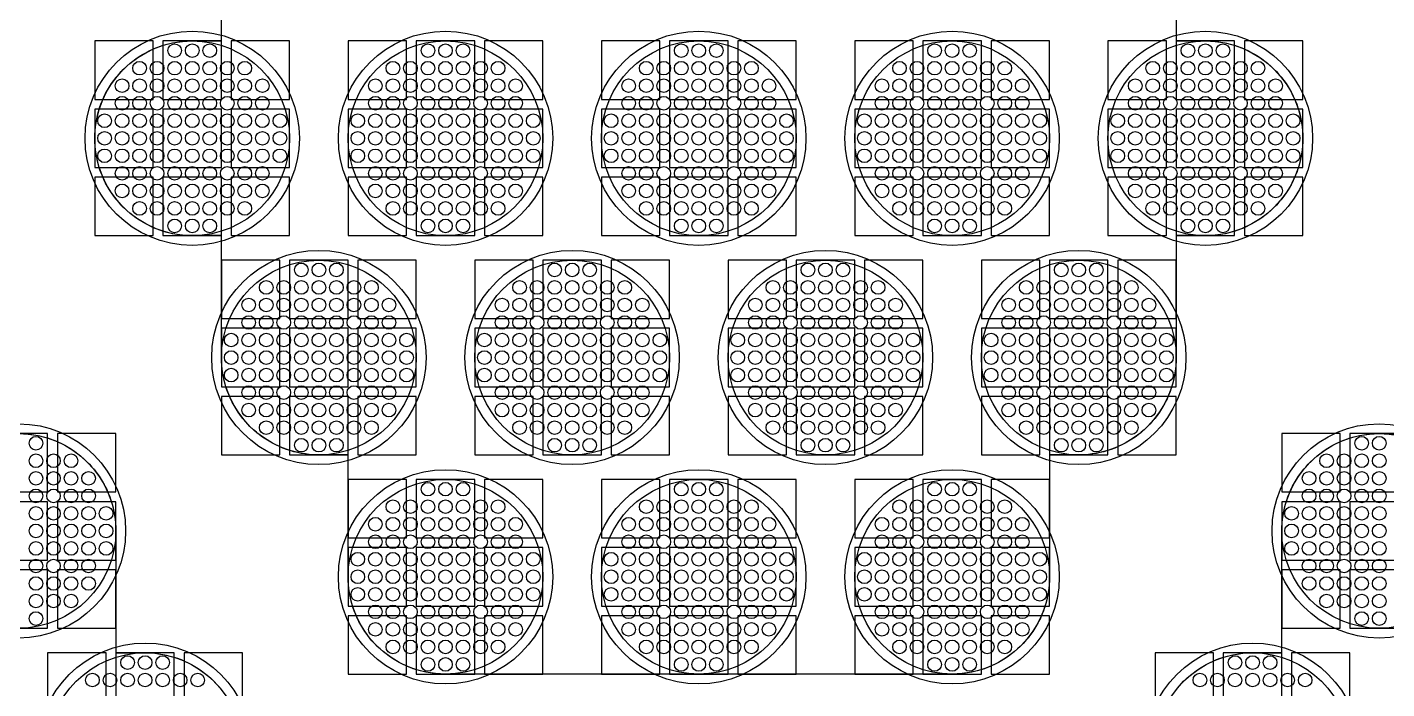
# Model space of a CAD drawing. Extents: x -49 to 54, y -38 to 38.
# Drawn here: x 26.48 to 33.46, y 14.45 to 17.85 of the extents above; entities that cross this region are included whole.
import ezdxf

# ---------------------------------------------------------------- set-up
doc = ezdxf.new("R2010")
doc.units = 0
for name, color, linetype in [('BACK_LAYER', 5, 'CONTINUOUS'), ('COND_LAYER_LOWER_ELECTRODE', 6, 'CONTINUOUS'), ('CONDUCTIVE_LAYER_BACK_LAYER', 2, 'CONTINUOUS'), ('EMITTER', 3, 'CONTINUOUS'), ('LOWER_ELECTRODE', 1, 'CONTINUOUS')]:
    doc.layers.add(name, color=color, linetype=linetype)

msp = doc.modelspace()

# ---------------------------------------------------------------- linework, layer by layer
at = {"layer": 'BACK_LAYER'}
for points in [[(26.8302, 17.4802), (27.1302, 17.4802), (27.1302, 17.7802), (26.8302, 17.7802)], [(27.1802, 17.4802), (27.4802, 17.4802), (27.4802, 17.7802), (27.1802, 17.7802)], [(27.5302, 17.4802), (27.8302, 17.4802), (27.8302, 17.7802), (27.5302, 17.7802)], [(28.1302, 17.4802), (28.4302, 17.4802), (28.4302, 17.7802), (28.1302, 17.7802)], [(28.4802, 17.4802), (28.7802, 17.4802), (28.7802, 17.7802), (28.4802, 17.7802)], [(28.8302, 17.4802), (29.1302, 17.4802), (29.1302, 17.7802), (28.8302, 17.7802)], [(29.4302, 17.4802), (29.7302, 17.4802), (29.7302, 17.7802), (29.4302, 17.7802)], [(29.7802, 17.4802), (30.0802, 17.4802), (30.0802, 17.7802), (29.7802, 17.7802)], [(30.1302, 17.4802), (30.4302, 17.4802), (30.4302, 17.7802), (30.1302, 17.7802)], [(30.7302, 17.4802), (31.0302, 17.4802), (31.0302, 17.7802), (30.7302, 17.7802)], [(31.0802, 17.4802), (31.3802, 17.4802), (31.3802, 17.7802), (31.0802, 17.7802)], [(31.4302, 17.4802), (31.7302, 17.4802), (31.7302, 17.7802), (31.4302, 17.7802)], [(32.0302, 17.4802), (32.3302, 17.4802), (32.3302, 17.7802), (32.0302, 17.7802)], [(32.3802, 17.4802), (32.6802, 17.4802), (32.6802, 17.7802), (32.3802, 17.7802)], [(32.7302, 17.4802), (33.0302, 17.4802), (33.0302, 17.7802), (32.7302, 17.7802)], [(26.8302, 17.1302), (27.1302, 17.1302), (27.1302, 17.4302), (26.8302, 17.4302)], [(27.1802, 17.1302), (27.4802, 17.1302), (27.4802, 17.4302), (27.1802, 17.4302)], [(27.5302, 17.1302), (27.8302, 17.1302), (27.8302, 17.4302), (27.5302, 17.4302)], [(28.1302, 17.1302), (28.4302, 17.1302), (28.4302, 17.4302), (28.1302, 17.4302)], [(28.4802, 17.1302), (28.7802, 17.1302), (28.7802, 17.4302), (28.4802, 17.4302)], [(28.8302, 17.1302), (29.1302, 17.1302), (29.1302, 17.4302), (28.8302, 17.4302)], [(29.4302, 17.1302), (29.7302, 17.1302), (29.7302, 17.4302), (29.4302, 17.4302)], [(29.7802, 17.1302), (30.0802, 17.1302), (30.0802, 17.4302), (29.7802, 17.4302)], [(30.1302, 17.1302), (30.4302, 17.1302), (30.4302, 17.4302), (30.1302, 17.4302)], [(30.7302, 17.1302), (31.0302, 17.1302), (31.0302, 17.4302), (30.7302, 17.4302)], [(31.0802, 17.1302), (31.3802, 17.1302), (31.3802, 17.4302), (31.0802, 17.4302)], [(31.4302, 17.1302), (31.7302, 17.1302), (31.7302, 17.4302), (31.4302, 17.4302)], [(32.0302, 17.1302), (32.3302, 17.1302), (32.3302, 17.4302), (32.0302, 17.4302)], [(32.3802, 17.1302), (32.6802, 17.1302), (32.6802, 17.4302), (32.3802, 17.4302)], [(32.7302, 17.1302), (33.0302, 17.1302), (33.0302, 17.4302), (32.7302, 17.4302)], [(26.8302, 16.7802), (27.1302, 16.7802), (27.1302, 17.0802), (26.8302, 17.0802)], [(27.1802, 16.7802), (27.4802, 16.7802), (27.4802, 17.0802), (27.1802, 17.0802)], [(27.5302, 16.7802), (27.8302, 16.7802), (27.8302, 17.0802), (27.5302, 17.0802)], [(28.1302, 16.7802), (28.4302, 16.7802), (28.4302, 17.0802), (28.1302, 17.0802)], [(28.4802, 16.7802), (28.7802, 16.7802), (28.7802, 17.0802), (28.4802, 17.0802)], [(28.8302, 16.7802), (29.1302, 16.7802), (29.1302, 17.0802), (28.8302, 17.0802)], [(29.4302, 16.7802), (29.7302, 16.7802), (29.7302, 17.0802), (29.4302, 17.0802)], [(29.7802, 16.7802), (30.0802, 16.7802), (30.0802, 17.0802), (29.7802, 17.0802)], [(30.1302, 16.7802), (30.4302, 16.7802), (30.4302, 17.0802), (30.1302, 17.0802)], [(30.7302, 16.7802), (31.0302, 16.7802), (31.0302, 17.0802), (30.7302, 17.0802)], [(31.0802, 16.7802), (31.3802, 16.7802), (31.3802, 17.0802), (31.0802, 17.0802)], [(31.4302, 16.7802), (31.7302, 16.7802), (31.7302, 17.0802), (31.4302, 17.0802)], [(32.0302, 16.7802), (32.3302, 16.7802), (32.3302, 17.0802), (32.0302, 17.0802)], [(32.3802, 16.7802), (32.6802, 16.7802), (32.6802, 17.0802), (32.3802, 17.0802)], [(32.7302, 16.7802), (33.0302, 16.7802), (33.0302, 17.0802), (32.7302, 17.0802)], [(27.4802, 16.3544), (27.7802, 16.3544), (27.7802, 16.6544), (27.4802, 16.6544)], [(27.8302, 16.3544), (28.1302, 16.3544), (28.1302, 16.6544), (27.8302, 16.6544)], [(28.1802, 16.3544), (28.4802, 16.3544), (28.4802, 16.6544), (28.1802, 16.6544)], [(28.7802, 16.3544), (29.0802, 16.3544), (29.0802, 16.6544), (28.7802, 16.6544)], [(29.1302, 16.3544), (29.4302, 16.3544), (29.4302, 16.6544), (29.1302, 16.6544)], [(29.4802, 16.3544), (29.7802, 16.3544), (29.7802, 16.6544), (29.4802, 16.6544)], [(30.0802, 16.3544), (30.3802, 16.3544), (30.3802, 16.6544), (30.0802, 16.6544)], [(30.4302, 16.3544), (30.7302, 16.3544), (30.7302, 16.6544), (30.4302, 16.6544)], [(30.7802, 16.3544), (31.0802, 16.3544), (31.0802, 16.6544), (30.7802, 16.6544)], [(31.3802, 16.3544), (31.6802, 16.3544), (31.6802, 16.6544), (31.3802, 16.6544)], [(31.7302, 16.3544), (32.0302, 16.3544), (32.0302, 16.6544), (31.7302, 16.6544)], [(32.0802, 16.3544), (32.3802, 16.3544), (32.3802, 16.6544), (32.0802, 16.6544)], [(27.4802, 16.0044), (27.7802, 16.0044), (27.7802, 16.3044), (27.4802, 16.3044)], [(27.8302, 16.0044), (28.1302, 16.0044), (28.1302, 16.3044), (27.8302, 16.3044)], [(28.1802, 16.0044), (28.4802, 16.0044), (28.4802, 16.3044), (28.1802, 16.3044)], [(28.7802, 16.0044), (29.0802, 16.0044), (29.0802, 16.3044), (28.7802, 16.3044)], [(29.1302, 16.0044), (29.4302, 16.0044), (29.4302, 16.3044), (29.1302, 16.3044)], [(29.4802, 16.0044), (29.7802, 16.0044), (29.7802, 16.3044), (29.4802, 16.3044)], [(30.0802, 16.0044), (30.3802, 16.0044), (30.3802, 16.3044), (30.0802, 16.3044)], [(30.4302, 16.0044), (30.7302, 16.0044), (30.7302, 16.3044), (30.4302, 16.3044)], [(30.7802, 16.0044), (31.0802, 16.0044), (31.0802, 16.3044), (30.7802, 16.3044)], [(31.3802, 16.0044), (31.6802, 16.0044), (31.6802, 16.3044), (31.3802, 16.3044)], [(31.7302, 16.0044), (32.0302, 16.0044), (32.0302, 16.3044), (31.7302, 16.3044)], [(32.0802, 16.0044), (32.3802, 16.0044), (32.3802, 16.3044), (32.0802, 16.3044)], [(27.4802, 15.6544), (27.7802, 15.6544), (27.7802, 15.9544), (27.4802, 15.9544)], [(27.8302, 15.6544), (28.1302, 15.6544), (28.1302, 15.9544), (27.8302, 15.9544)], [(28.1802, 15.6544), (28.4802, 15.6544), (28.4802, 15.9544), (28.1802, 15.9544)], [(28.7802, 15.6544), (29.0802, 15.6544), (29.0802, 15.9544), (28.7802, 15.9544)], [(29.1302, 15.6544), (29.4302, 15.6544), (29.4302, 15.9544), (29.1302, 15.9544)], [(29.4802, 15.6544), (29.7802, 15.6544), (29.7802, 15.9544), (29.4802, 15.9544)], [(30.0802, 15.6544), (30.3802, 15.6544), (30.3802, 15.9544), (30.0802, 15.9544)], [(30.4302, 15.6544), (30.7302, 15.6544), (30.7302, 15.9544), (30.4302, 15.9544)], [(30.7802, 15.6544), (31.0802, 15.6544), (31.0802, 15.9544), (30.7802, 15.9544)], [(31.3802, 15.6544), (31.6802, 15.6544), (31.6802, 15.9544), (31.3802, 15.9544)], [(31.7302, 15.6544), (32.0302, 15.6544), (32.0302, 15.9544), (31.7302, 15.9544)], [(32.0802, 15.6544), (32.3802, 15.6544), (32.3802, 15.9544), (32.0802, 15.9544)], [(26.2884, 15.4642), (26.5884, 15.4642), (26.5884, 15.7642), (26.2884, 15.7642)], [(26.6384, 15.4642), (26.9384, 15.4642), (26.9384, 15.7642), (26.6384, 15.7642)], [(32.9221, 15.4642), (33.2221, 15.4642), (33.2221, 15.7642), (32.9221, 15.7642)], [(33.2721, 15.4642), (33.5721, 15.4642), (33.5721, 15.7642), (33.2721, 15.7642)], [(28.1302, 15.2286), (28.4302, 15.2286), (28.4302, 15.5286), (28.1302, 15.5286)], [(28.4802, 15.2286), (28.7802, 15.2286), (28.7802, 15.5286), (28.4802, 15.5286)], [(28.8302, 15.2286), (29.1302, 15.2286), (29.1302, 15.5286), (28.8302, 15.5286)], [(29.4302, 15.2286), (29.7302, 15.2286), (29.7302, 15.5286), (29.4302, 15.5286)], [(29.7802, 15.2286), (30.0802, 15.2286), (30.0802, 15.5286), (29.7802, 15.5286)], [(30.1302, 15.2286), (30.4302, 15.2286), (30.4302, 15.5286), (30.1302, 15.5286)], [(30.7302, 15.2286), (31.0302, 15.2286), (31.0302, 15.5286), (30.7302, 15.5286)], [(31.0802, 15.2286), (31.3802, 15.2286), (31.3802, 15.5286), (31.0802, 15.5286)], [(31.4302, 15.2286), (31.7302, 15.2286), (31.7302, 15.5286), (31.4302, 15.5286)], [(26.2884, 15.1142), (26.5884, 15.1142), (26.5884, 15.4142), (26.2884, 15.4142)], [(26.6384, 15.1142), (26.9384, 15.1142), (26.9384, 15.4142), (26.6384, 15.4142)], [(32.9221, 15.1142), (33.2221, 15.1142), (33.2221, 15.4142), (32.9221, 15.4142)], [(33.2721, 15.1142), (33.5721, 15.1142), (33.5721, 15.4142), (33.2721, 15.4142)], [(28.1302, 14.8786), (28.4302, 14.8786), (28.4302, 15.1786), (28.1302, 15.1786)], [(28.4802, 14.8786), (28.7802, 14.8786), (28.7802, 15.1786), (28.4802, 15.1786)], [(28.8302, 14.8786), (29.1302, 14.8786), (29.1302, 15.1786), (28.8302, 15.1786)], [(29.4302, 14.8786), (29.7302, 14.8786), (29.7302, 15.1786), (29.4302, 15.1786)], [(29.7802, 14.8786), (30.0802, 14.8786), (30.0802, 15.1786), (29.7802, 15.1786)], [(30.1302, 14.8786), (30.4302, 14.8786), (30.4302, 15.1786), (30.1302, 15.1786)], [(30.7302, 14.8786), (31.0302, 14.8786), (31.0302, 15.1786), (30.7302, 15.1786)], [(31.0802, 14.8786), (31.3802, 14.8786), (31.3802, 15.1786), (31.0802, 15.1786)], [(31.4302, 14.8786), (31.7302, 14.8786), (31.7302, 15.1786), (31.4302, 15.1786)], [(26.2884, 14.7642), (26.5884, 14.7642), (26.5884, 15.0642), (26.2884, 15.0642)], [(26.6384, 14.7642), (26.9384, 14.7642), (26.9384, 15.0642), (26.6384, 15.0642)], [(32.9221, 14.7642), (33.2221, 14.7642), (33.2221, 15.0642), (32.9221, 15.0642)], [(33.2721, 14.7642), (33.5721, 14.7642), (33.5721, 15.0642), (33.2721, 15.0642)], [(28.1302, 14.5286), (28.4302, 14.5286), (28.4302, 14.8286), (28.1302, 14.8286)], [(28.4802, 14.5286), (28.7802, 14.5286), (28.7802, 14.8286), (28.4802, 14.8286)], [(28.8302, 14.5286), (29.1302, 14.5286), (29.1302, 14.8286), (28.8302, 14.8286)], [(29.4302, 14.5286), (29.7302, 14.5286), (29.7302, 14.8286), (29.4302, 14.8286)], [(29.7802, 14.5286), (30.0802, 14.5286), (30.0802, 14.8286), (29.7802, 14.8286)], [(30.1302, 14.5286), (30.4302, 14.5286), (30.4302, 14.8286), (30.1302, 14.8286)], [(30.7302, 14.5286), (31.0302, 14.5286), (31.0302, 14.8286), (30.7302, 14.8286)], [(31.0802, 14.5286), (31.3802, 14.5286), (31.3802, 14.8286), (31.0802, 14.8286)], [(31.4302, 14.5286), (31.7302, 14.5286), (31.7302, 14.8286), (31.4302, 14.8286)], [(26.5884, 14.3384), (26.8884, 14.3384), (26.8884, 14.6384), (26.5884, 14.6384)], [(26.9384, 14.3384), (27.2384, 14.3384), (27.2384, 14.6384), (26.9384, 14.6384)], [(27.2884, 14.3384), (27.5884, 14.3384), (27.5884, 14.6384), (27.2884, 14.6384)], [(32.2721, 14.3384), (32.5721, 14.3384), (32.5721, 14.6384), (32.2721, 14.6384)], [(32.6221, 14.3384), (32.9221, 14.3384), (32.9221, 14.6384), (32.6221, 14.6384)], [(32.9721, 14.3384), (33.2721, 14.3384), (33.2721, 14.6384), (32.9721, 14.6384)]]:
    msp.add_lwpolyline(points, close=True, dxfattribs=at)
at = {"layer": 'COND_LAYER_LOWER_ELECTRODE'}
for centre in [(27.3302, 17.2802), (28.6302, 17.2802), (29.9302, 17.2802), (31.2302, 17.2802), (32.5302, 17.2802), (27.9802, 16.1544), (29.2802, 16.1544), (30.5802, 16.1544), (31.8802, 16.1544), (26.4384, 15.2642), (33.4221, 15.2642), (28.6302, 15.0286), (29.9302, 15.0286), (31.2302, 15.0286), (27.0884, 14.1384), (32.7721, 14.1384)]:
    msp.add_circle(centre, 0.55, dxfattribs=at)
at = {"layer": 'CONDUCTIVE_LAYER_BACK_LAYER'}
for points in [[(32.3802, 18.4061), (32.3802, 17.7801), (32.5402, 17.7801), (32.56, 17.7793), (32.5798, 17.7778), (32.5996, 17.7754), (32.6192, 17.7722), (32.6387, 17.7683), (32.658, 17.7636), (32.6771, 17.7581), (32.696, 17.7519), (32.7147, 17.745), (32.733, 17.7373), (32.751, 17.7288), (32.7687, 17.7197), (32.7859, 17.7099), (32.8028, 17.6994), (32.8193, 17.6882), (32.8353, 17.6764), (32.8508, 17.664), (32.8658, 17.6509), (32.8802, 17.6373), (32.8942, 17.6231), (32.9075, 17.6083), (32.9203, 17.5931), (32.9324, 17.5773), (32.9439, 17.5611), (32.9547, 17.5444), (32.9649, 17.5273), (32.9744, 17.5099), (32.9831, 17.492), (32.9912, 17.4739), (32.9985, 17.4554), (33.0051, 17.4366), (33.011, 17.4176), (33.0161, 17.3984), (33.0204, 17.379), (33.0239, 17.3594), (33.0267, 17.3397), (33.0286, 17.3199), (33.0298, 17.3001), (33.0302, 17.2802), (33.0298, 17.2603), (33.0286, 17.2405), (33.0267, 17.2207), (33.0239, 17.201), (33.0204, 17.1815), (33.0161, 17.162), (33.011, 17.1428), (33.0051, 17.1238), (32.9985, 17.1051), (32.9912, 17.0866), (32.9831, 17.0684), (32.9744, 17.0506), (32.9649, 17.0331), (32.9547, 17.016), (32.9439, 16.9993), (32.9324, 16.9831), (32.9203, 16.9674), (32.9075, 16.9521), (32.8942, 16.9374), (32.8802, 16.9232), (32.8658, 16.9095), (32.8508, 16.8965), (32.8353, 16.884), (32.8193, 16.8722), (32.8028, 16.8611), (32.7859, 16.8506), (32.7687, 16.8407), (32.751, 16.8316), (32.733, 16.8232), (32.7147, 16.8155), (32.696, 16.8085), (32.6771, 16.8023), (32.658, 16.7968), (32.6387, 16.7921), (32.6192, 16.7882), (32.5996, 16.7851), (32.5798, 16.7827), (32.56, 16.7811), (32.5402, 16.7803), (32.3802, 16.7803), (32.3802, 16.1544), (32.3798, 16.1345), (32.3786, 16.1147), (32.3767, 16.0949), (32.3739, 16.0752), (32.3704, 16.0556), (32.3661, 16.0362), (32.361, 16.017), (32.3551, 15.998), (32.3485, 15.9792), (32.3412, 15.9608), (32.3331, 15.9426), (32.3244, 15.9247), (32.3149, 15.9073), (32.3047, 15.8902), (32.2939, 15.8735), (32.2824, 15.8573), (32.2703, 15.8415), (32.2575, 15.8263), (32.2442, 15.8115), (32.2302, 15.7973), (32.2158, 15.7837), (32.2008, 15.7707), (32.1853, 15.7582), (32.1693, 15.7464), (32.1528, 15.7352), (32.1359, 15.7247), (32.1187, 15.7149), (32.101, 15.7058), (32.083, 15.6973), (32.0647, 15.6896), (32.046, 15.6827), (32.0271, 15.6765), (32.008, 15.671), (31.9887, 15.6663), (31.9692, 15.6624), (31.9496, 15.6592), (31.9298, 15.6569), (31.91, 15.6553), (31.8902, 15.6545), (31.7302, 15.6545), (31.7302, 15.0286), (31.7298, 15.0087), (31.7286, 14.9888), (31.7267, 14.969), (31.7239, 14.9494), (31.7204, 14.9298), (31.7161, 14.9104), (31.711, 14.8912), (31.7051, 14.8722), (31.6985, 14.8534), (31.6912, 14.8349), (31.6831, 14.8167), (31.6744, 14.7989), (31.6649, 14.7814), (31.6547, 14.7643), (31.6439, 14.7477), (31.6324, 14.7315), (31.6203, 14.7157), (31.6075, 14.7004), (31.5942, 14.6857), (31.5802, 14.6715), (31.5658, 14.6579), (31.5508, 14.6448), (31.5353, 14.6324), (31.5193, 14.6206), (31.5028, 14.6094), (31.4859, 14.5989), (31.4687, 14.5891), (31.451, 14.5799), (31.433, 14.5715), (31.4147, 14.5638), (31.396, 14.5568), (31.3771, 14.5506), (31.358, 14.5452), (31.3387, 14.5405), (31.3192, 14.5365), (31.2996, 14.5334), (31.2798, 14.531), (31.26, 14.5294), (31.2402, 14.5287), (28.6203, 14.5287), (28.6004, 14.5294), (28.5806, 14.531), (28.5609, 14.5334), (28.5412, 14.5365), (28.5217, 14.5405), (28.5024, 14.5452), (28.4833, 14.5506), (28.4644, 14.5568), (28.4458, 14.5638), (28.4275, 14.5715), (28.4094, 14.5799), (28.3918, 14.5891), (28.3745, 14.5989), (28.3576, 14.6094), (28.3412, 14.6206), (28.3252, 14.6324), (28.3097, 14.6448), (28.2947, 14.6579), (28.2802, 14.6715), (28.2663, 14.6857), (28.2529, 14.7004), (28.2402, 14.7157), (28.2281, 14.7315), (28.2166, 14.7477), (28.2057, 14.7643), (28.1956, 14.7814), (28.1861, 14.7989), (28.1773, 14.8167), (28.1692, 14.8349), (28.1619, 14.8534), (28.1553, 14.8722), (28.1495, 14.8912), (28.1444, 14.9104), (28.1401, 14.9298), (28.1365, 14.9494), (28.1338, 14.969), (28.1318, 14.9888), (28.1306, 15.0087), (28.1302, 15.0286), (28.1302, 15.6545), (27.9703, 15.6545), (27.9504, 15.6553), (27.9306, 15.6569), (27.9109, 15.6592), (27.8912, 15.6624), (27.8717, 15.6663), (27.8524, 15.671), (27.8333, 15.6765), (27.8144, 15.6827), (27.7958, 15.6896), (27.7775, 15.6973), (27.7594, 15.7058), (27.7418, 15.7149), (27.7245, 15.7247), (27.7076, 15.7352), (27.6912, 15.7464), (27.6752, 15.7582), (27.6597, 15.7707), (27.6447, 15.7837), (27.6302, 15.7973), (27.6163, 15.8115), (27.6029, 15.8263), (27.5902, 15.8415), (27.5781, 15.8573), (27.5666, 15.8735), (27.5557, 15.8902), (27.5456, 15.9073), (27.5361, 15.9247), (27.5273, 15.9426), (27.5192, 15.9608), (27.5119, 15.9792), (27.5053, 15.998), (27.4995, 16.017), (27.4944, 16.0362), (27.4901, 16.0556), (27.4865, 16.0752), (27.4838, 16.0949), (27.4818, 16.1147), (27.4806, 16.1345), (27.4802, 16.1544), (27.4802, 16.7803), (27.3203, 16.7803), (27.3004, 16.7811), (27.2806, 16.7827), (27.2609, 16.7851), (27.2412, 16.7882), (27.2217, 16.7921), (27.2024, 16.7968), (27.1833, 16.8023), (27.1644, 16.8085), (27.1458, 16.8155), (27.1275, 16.8232), (27.1094, 16.8316), (27.0918, 16.8407), (27.0745, 16.8506), (27.0576, 16.8611), (27.0412, 16.8722), (27.0252, 16.884), (27.0097, 16.8965), (26.9947, 16.9095), (26.9802, 16.9232), (26.9663, 16.9374), (26.9529, 16.9521), (26.9402, 16.9674), (26.9281, 16.9831), (26.9166, 16.9993), (26.9057, 17.016), (26.8956, 17.0331), (26.8861, 17.0506), (26.8773, 17.0684), (26.8692, 17.0866), (26.8619, 17.1051), (26.8553, 17.1238), (26.8495, 17.1428), (26.8444, 17.162), (26.8401, 17.1815), (26.8365, 17.201), (26.8338, 17.2207), (26.8318, 17.2405), (26.8306, 17.2603), (26.8302, 17.2802), (26.8306, 17.3001), (26.8318, 17.3199), (26.8338, 17.3397), (26.8365, 17.3594), (26.8401, 17.379), (26.8444, 17.3984), (26.8495, 17.4176), (26.8553, 17.4366), (26.8619, 17.4554), (26.8692, 17.4739), (26.8773, 17.492), (26.8861, 17.5099), (26.8956, 17.5273), (26.9057, 17.5444), (26.9166, 17.5611), (26.9281, 17.5773), (26.9402, 17.5931), (26.9529, 17.6083), (26.9663, 17.6231), (26.9802, 17.6373), (26.9947, 17.6509), (27.0097, 17.664), (27.0252, 17.6764), (27.0412, 17.6882), (27.0576, 17.6994), (27.0745, 17.7099), (27.0918, 17.7197), (27.1094, 17.7288), (27.1275, 17.7373), (27.1458, 17.745), (27.1644, 17.7519), (27.1833, 17.7581), (27.2024, 17.7636), (27.2217, 17.7683), (27.2412, 17.7722), (27.2609, 17.7754), (27.2806, 17.7778), (27.3004, 17.7793), (27.3203, 17.7801), (27.4802, 17.7801), (27.4802, 18.4061)], [(26.4682, 15.7633), (26.488, 15.7617), (26.5077, 15.7594), (26.5274, 15.7562), (26.5469, 15.7523), (26.5662, 15.7476), (26.5853, 15.7421), (26.6042, 15.7359), (26.6228, 15.7289), (26.6411, 15.7212), (26.6591, 15.7128), (26.6768, 15.7037), (26.6941, 15.6939), (26.711, 15.6834), (26.7274, 15.6722), (26.7434, 15.6604), (26.7589, 15.6479), (26.7739, 15.6349), (26.7884, 15.6212), (26.8023, 15.607), (26.8156, 15.5923), (26.8284, 15.577), (26.8405, 15.5613), (26.852, 15.5451), (26.8629, 15.5284), (26.873, 15.5113), (26.8825, 15.4938), (26.8913, 15.476), (26.8993, 15.4578), (26.9067, 15.4394), (26.9133, 15.4206), (26.9191, 15.4016), (26.9242, 15.3824), (26.9285, 15.363), (26.9321, 15.3434), (26.9348, 15.3237), (26.9368, 15.3039), (26.938, 15.2841), (26.9384, 15.2642), (26.9384, 14.6383), (27.0983, 14.6383), (27.1182, 14.6375), (27.138, 14.6359), (27.1577, 14.6335), (27.1774, 14.6304), (27.1969, 14.6265), (27.2162, 14.6218), (27.2353, 14.6163), (27.2542, 14.6101), (27.2728, 14.6031), (27.2911, 14.5954), (27.3091, 14.587), (27.3268, 14.5779), (27.3441, 14.568), (27.361, 14.5575), (27.3774, 14.5463), (27.3934, 14.5345), (27.4089, 14.5221), (27.4239, 14.509), (27.4384, 14.4954), (27.4523, 14.4812), (27.4656, 14.4665), (27.4784, 14.4512)], [(32.3821, 14.4512), (32.3948, 14.4665), (32.4081, 14.4812), (32.4221, 14.4954), (32.4365, 14.509), (32.4515, 14.5221), (32.467, 14.5345), (32.483, 14.5463), (32.4995, 14.5575), (32.5164, 14.568), (32.5336, 14.5779), (32.5513, 14.587), (32.5693, 14.5954), (32.5876, 14.6031), (32.6063, 14.6101), (32.6252, 14.6163), (32.6443, 14.6218), (32.6636, 14.6265), (32.6831, 14.6304), (32.7027, 14.6335), (32.7225, 14.6359), (32.7423, 14.6375), (32.7621, 14.6383), (32.9221, 14.6383), (32.9221, 15.2642), (32.9225, 15.2841), (32.9237, 15.3039), (32.9256, 15.3237), (32.9284, 15.3434), (32.9319, 15.363), (32.9362, 15.3824), (32.9413, 15.4016), (32.9472, 15.4206), (32.9538, 15.4394), (32.9611, 15.4578), (32.9692, 15.476), (32.9779, 15.4938), (32.9874, 15.5113), (32.9976, 15.5284), (33.0084, 15.5451), (33.0199, 15.5613), (33.0321, 15.577), (33.0448, 15.5923), (33.0581, 15.607), (33.0721, 15.6212), (33.0865, 15.6349), (33.1015, 15.6479), (33.117, 15.6604), (33.133, 15.6722), (33.1495, 15.6834), (33.1664, 15.6939), (33.1836, 15.7037), (33.2013, 15.7128), (33.2193, 15.7212), (33.2376, 15.7289), (33.2563, 15.7359), (33.2752, 15.7421), (33.2943, 15.7476), (33.3136, 15.7523), (33.3331, 15.7562), (33.3527, 15.7594), (33.3725, 15.7617), (33.3923, 15.7633), (33.4121, 15.7641), (33.5721, 15.7641)]]:
    msp.add_lwpolyline(points, dxfattribs=at)
at = {"layer": 'EMITTER'}
for centre in [(27.3302, 17.2802), (28.6302, 17.2802), (29.9302, 17.2802), (31.2302, 17.2802), (32.5302, 17.2802), (27.9802, 16.1544), (29.2802, 16.1544), (30.5802, 16.1544), (31.8802, 16.1544), (26.4384, 15.2642), (33.4221, 15.2642), (28.6302, 15.0286), (29.9302, 15.0286), (31.2302, 15.0286), (27.0884, 14.1384), (32.7721, 14.1384)]:
    msp.add_circle(centre, 0.5, dxfattribs=at)
at = {"layer": 'LOWER_ELECTRODE'}
for centre in [(27.2402, 17.7302), (27.3302, 17.7302), (27.4202, 17.7302), (28.5402, 17.7302), (28.6302, 17.7302), (28.7202, 17.7302), (29.8402, 17.7302), (29.9302, 17.7302), (30.0202, 17.7302), (31.1402, 17.7302), (31.2302, 17.7302), (31.3202, 17.7302), (32.4402, 17.7302), (32.5302, 17.7302), (32.6202, 17.7302), (27.0602, 17.6402), (27.1502, 17.6402), (27.2402, 17.6402), (27.3302, 17.6402), (27.4202, 17.6402), (27.5102, 17.6402), (27.6002, 17.6402), (28.3602, 17.6402), (28.4502, 17.6402), (28.5402, 17.6402), (28.6302, 17.6402), (28.7202, 17.6402), (28.8102, 17.6402), (28.9002, 17.6402), (29.6602, 17.6402), (29.7502, 17.6402), (29.8402, 17.6402), (29.9302, 17.6402), (30.0202, 17.6402), (30.1102, 17.6402), (30.2002, 17.6402), (30.9602, 17.6402), (31.0502, 17.6402), (31.1402, 17.6402), (31.2302, 17.6402), (31.3202, 17.6402), (31.4102, 17.6402), (31.5002, 17.6402), (32.2602, 17.6402), (32.3502, 17.6402), (32.4402, 17.6402), (32.5302, 17.6402), (32.6202, 17.6402), (32.7102, 17.6402), (32.8002, 17.6402), (26.9702, 17.5502), (27.0602, 17.5502), (27.1502, 17.5502), (27.2402, 17.5502), (27.3302, 17.5502), (27.4202, 17.5502), (27.5102, 17.5502), (27.6002, 17.5502), (27.6902, 17.5502), (28.2702, 17.5502), (28.3602, 17.5502), (28.4502, 17.5502), (28.5402, 17.5502), (28.6302, 17.5502), (28.7202, 17.5502), (28.8102, 17.5502), (28.9002, 17.5502), (28.9902, 17.5502), (29.5702, 17.5502), (29.6602, 17.5502), (29.7502, 17.5502), (29.8402, 17.5502), (29.9302, 17.5502), (30.0202, 17.5502), (30.1102, 17.5502), (30.2002, 17.5502), (30.2902, 17.5502), (30.8702, 17.5502), (30.9602, 17.5502), (31.0502, 17.5502), (31.1402, 17.5502), (31.2302, 17.5502), (31.3202, 17.5502), (31.4102, 17.5502), (31.5002, 17.5502), (31.5902, 17.5502), (32.1702, 17.5502), (32.2602, 17.5502), (32.3502, 17.5502), (32.4402, 17.5502), (32.5302, 17.5502), (32.6202, 17.5502), (32.7102, 17.5502), (32.8002, 17.5502), (32.8902, 17.5502), (26.9702, 17.4602), (27.0602, 17.4602), (27.1502, 17.4602), (27.2402, 17.4602), (27.3302, 17.4602), (27.4202, 17.4602), (27.5102, 17.4602), (27.6002, 17.4602), (27.6902, 17.4602), (28.2702, 17.4602), (28.3602, 17.4602), (28.4502, 17.4602), (28.5402, 17.4602), (28.6302, 17.4602), (28.7202, 17.4602), (28.8102, 17.4602), (28.9002, 17.4602), (28.9902, 17.4602), (29.5702, 17.4602), (29.6602, 17.4602), (29.7502, 17.4602), (29.8402, 17.4602), (29.9302, 17.4602), (30.0202, 17.4602), (30.1102, 17.4602), (30.2002, 17.4602), (30.2902, 17.4602), (30.8702, 17.4602), (30.9602, 17.4602), (31.0502, 17.4602), (31.1402, 17.4602), (31.2302, 17.4602), (31.3202, 17.4602), (31.4102, 17.4602), (31.5002, 17.4602), (31.5902, 17.4602), (32.1702, 17.4602), (32.2602, 17.4602), (32.3502, 17.4602), (32.4402, 17.4602), (32.5302, 17.4602), (32.6202, 17.4602), (32.7102, 17.4602), (32.8002, 17.4602), (32.8902, 17.4602), (26.8802, 17.3702), (26.9702, 17.3702), (27.0602, 17.3702), (27.1502, 17.3702), (27.2402, 17.3702), (27.3302, 17.3702), (27.4202, 17.3702), (27.5102, 17.3702), (27.6002, 17.3702), (27.6902, 17.3702), (27.7802, 17.3702), (28.1802, 17.3702), (28.2702, 17.3702), (28.3602, 17.3702), (28.4502, 17.3702), (28.5402, 17.3702), (28.6302, 17.3702), (28.7202, 17.3702), (28.8102, 17.3702), (28.9002, 17.3702), (28.9902, 17.3702), (29.0802, 17.3702), (29.4802, 17.3702), (29.5702, 17.3702), (29.6602, 17.3702), (29.7502, 17.3702), (29.8402, 17.3702), (29.9302, 17.3702), (30.0202, 17.3702), (30.1102, 17.3702), (30.2002, 17.3702), (30.2902, 17.3702), (30.3802, 17.3702), (30.7802, 17.3702), (30.8702, 17.3702), (30.9602, 17.3702), (31.0502, 17.3702), (31.1402, 17.3702), (31.2302, 17.3702), (31.3202, 17.3702), (31.4102, 17.3702), (31.5002, 17.3702), (31.5902, 17.3702), (31.6802, 17.3702), (32.0802, 17.3702), (32.1702, 17.3702), (32.2602, 17.3702), (32.3502, 17.3702), (32.4402, 17.3702), (32.5302, 17.3702), (32.6202, 17.3702), (32.7102, 17.3702), (32.8002, 17.3702), (32.8902, 17.3702), (32.9802, 17.3702), (26.8802, 17.2802), (26.9702, 17.2802), (27.0602, 17.2802), (27.1502, 17.2802), (27.2402, 17.2802), (27.3302, 17.2802), (27.4202, 17.2802), (27.5102, 17.2802), (27.6002, 17.2802), (27.6902, 17.2802), (27.7802, 17.2802), (28.1802, 17.2802), (28.2702, 17.2802), (28.3602, 17.2802), (28.4502, 17.2802), (28.5402, 17.2802), (28.6302, 17.2802), (28.7202, 17.2802), (28.8102, 17.2802), (28.9002, 17.2802), (28.9902, 17.2802), (29.0802, 17.2802), (29.4802, 17.2802), (29.5702, 17.2802), (29.6602, 17.2802), (29.7502, 17.2802), (29.8402, 17.2802), (29.9302, 17.2802), (30.0202, 17.2802), (30.1102, 17.2802), (30.2002, 17.2802), (30.2902, 17.2802), (30.3802, 17.2802), (30.7802, 17.2802), (30.8702, 17.2802), (30.9602, 17.2802), (31.0502, 17.2802), (31.1402, 17.2802), (31.2302, 17.2802), (31.3202, 17.2802), (31.4102, 17.2802), (31.5002, 17.2802), (31.5902, 17.2802), (31.6802, 17.2802), (32.0802, 17.2802), (32.1702, 17.2802), (32.2602, 17.2802), (32.3502, 17.2802), (32.4402, 17.2802), (32.5302, 17.2802), (32.6202, 17.2802), (32.7102, 17.2802), (32.8002, 17.2802), (32.8902, 17.2802), (32.9802, 17.2802), (26.8802, 17.1902), (26.9702, 17.1902), (27.0602, 17.1902), (27.1502, 17.1902), (27.2402, 17.1902), (27.3302, 17.1902), (27.4202, 17.1902), (27.5102, 17.1902), (27.6002, 17.1902), (27.6902, 17.1902), (27.7802, 17.1902), (28.1802, 17.1902), (28.2702, 17.1902), (28.3602, 17.1902), (28.4502, 17.1902), (28.5402, 17.1902), (28.6302, 17.1902), (28.7202, 17.1902), (28.8102, 17.1902), (28.9002, 17.1902), (28.9902, 17.1902), (29.0802, 17.1902), (29.4802, 17.1902), (29.5702, 17.1902), (29.6602, 17.1902), (29.7502, 17.1902), (29.8402, 17.1902), (29.9302, 17.1902), (30.0202, 17.1902), (30.1102, 17.1902), (30.2002, 17.1902), (30.2902, 17.1902), (30.3802, 17.1902), (30.7802, 17.1902), (30.8702, 17.1902), (30.9602, 17.1902), (31.0502, 17.1902), (31.1402, 17.1902), (31.2302, 17.1902), (31.3202, 17.1902), (31.4102, 17.1902), (31.5002, 17.1902), (31.5902, 17.1902), (31.6802, 17.1902), (32.0802, 17.1902), (32.1702, 17.1902), (32.2602, 17.1902), (32.3502, 17.1902), (32.4402, 17.1902), (32.5302, 17.1902), (32.6202, 17.1902), (32.7102, 17.1902), (32.8002, 17.1902), (32.8902, 17.1902), (32.9802, 17.1902), (26.9702, 17.1002), (27.0602, 17.1002), (27.1502, 17.1002), (27.2402, 17.1002), (27.3302, 17.1002), (27.4202, 17.1002), (27.5102, 17.1002), (27.6002, 17.1002), (27.6902, 17.1002), (28.2702, 17.1002), (28.3602, 17.1002), (28.4502, 17.1002), (28.5402, 17.1002), (28.6302, 17.1002), (28.7202, 17.1002), (28.8102, 17.1002), (28.9002, 17.1002), (28.9902, 17.1002), (29.5702, 17.1002), (29.6602, 17.1002), (29.7502, 17.1002), (29.8402, 17.1002), (29.9302, 17.1002), (30.0202, 17.1002), (30.1102, 17.1002), (30.2002, 17.1002), (30.2902, 17.1002), (30.8702, 17.1002), (30.9602, 17.1002), (31.0502, 17.1002), (31.1402, 17.1002), (31.2302, 17.1002), (31.3202, 17.1002), (31.4102, 17.1002), (31.5002, 17.1002), (31.5902, 17.1002), (32.1702, 17.1002), (32.2602, 17.1002), (32.3502, 17.1002), (32.4402, 17.1002), (32.5302, 17.1002), (32.6202, 17.1002), (32.7102, 17.1002), (32.8002, 17.1002), (32.8902, 17.1002), (26.9702, 17.0102), (27.0602, 17.0102), (27.1502, 17.0102), (27.2402, 17.0102), (27.3302, 17.0102), (27.4202, 17.0102), (27.5102, 17.0102), (27.6002, 17.0102), (27.6902, 17.0102), (28.2702, 17.0102), (28.3602, 17.0102), (28.4502, 17.0102), (28.5402, 17.0102), (28.6302, 17.0102), (28.7202, 17.0102), (28.8102, 17.0102), (28.9002, 17.0102), (28.9902, 17.0102), (29.5702, 17.0102), (29.6602, 17.0102), (29.7502, 17.0102), (29.8402, 17.0102), (29.9302, 17.0102), (30.0202, 17.0102), (30.1102, 17.0102), (30.2002, 17.0102), (30.2902, 17.0102), (30.8702, 17.0102), (30.9602, 17.0102), (31.0502, 17.0102), (31.1402, 17.0102), (31.2302, 17.0102), (31.3202, 17.0102), (31.4102, 17.0102), (31.5002, 17.0102), (31.5902, 17.0102), (32.1702, 17.0102), (32.2602, 17.0102), (32.3502, 17.0102), (32.4402, 17.0102), (32.5302, 17.0102), (32.6202, 17.0102), (32.7102, 17.0102), (32.8002, 17.0102), (32.8902, 17.0102), (27.0602, 16.9202), (27.1502, 16.9202), (27.2402, 16.9202), (27.3302, 16.9202), (27.4202, 16.9202), (27.5102, 16.9202), (27.6002, 16.9202), (28.3602, 16.9202), (28.4502, 16.9202), (28.5402, 16.9202), (28.6302, 16.9202), (28.7202, 16.9202), (28.8102, 16.9202), (28.9002, 16.9202), (29.6602, 16.9202), (29.7502, 16.9202), (29.8402, 16.9202), (29.9302, 16.9202), (30.0202, 16.9202), (30.1102, 16.9202), (30.2002, 16.9202), (30.9602, 16.9202), (31.0502, 16.9202), (31.1402, 16.9202), (31.2302, 16.9202), (31.3202, 16.9202), (31.4102, 16.9202), (31.5002, 16.9202), (32.2602, 16.9202), (32.3502, 16.9202), (32.4402, 16.9202), (32.5302, 16.9202), (32.6202, 16.9202), (32.7102, 16.9202), (32.8002, 16.9202), (27.2402, 16.8302), (27.3302, 16.8302), (27.4202, 16.8302), (28.5402, 16.8302), (28.6302, 16.8302), (28.7202, 16.8302), (29.8402, 16.8302), (29.9302, 16.8302), (30.0202, 16.8302), (31.1402, 16.8302), (31.2302, 16.8302), (31.3202, 16.8302), (32.4402, 16.8302), (32.5302, 16.8302), (32.6202, 16.8302), (27.8902, 16.6044), (27.9802, 16.6044), (28.0702, 16.6044), (29.1902, 16.6044), (29.2802, 16.6044), (29.3702, 16.6044), (30.4902, 16.6044), (30.5802, 16.6044), (30.6702, 16.6044), (31.7902, 16.6044), (31.8802, 16.6044), (31.9702, 16.6044), (27.7102, 16.5144), (27.8002, 16.5144), (27.8902, 16.5144), (27.9802, 16.5144), (28.0702, 16.5144), (28.1602, 16.5144), (28.2502, 16.5144), (29.0102, 16.5144), (29.1002, 16.5144), (29.1902, 16.5144), (29.2802, 16.5144), (29.3702, 16.5144), (29.4602, 16.5144), (29.5502, 16.5144), (30.3102, 16.5144), (30.4002, 16.5144), (30.4902, 16.5144), (30.5802, 16.5144), (30.6702, 16.5144), (30.7602, 16.5144), (30.8502, 16.5144), (31.6102, 16.5144), (31.7002, 16.5144), (31.7902, 16.5144), (31.8802, 16.5144), (31.9702, 16.5144), (32.0602, 16.5144), (32.1502, 16.5144), (27.6202, 16.4244), (27.7102, 16.4244), (27.8002, 16.4244), (27.8902, 16.4244), (27.9802, 16.4244), (28.0702, 16.4244), (28.1602, 16.4244), (28.2502, 16.4244), (28.3402, 16.4244), (28.9202, 16.4244), (29.0102, 16.4244), (29.1002, 16.4244), (29.1902, 16.4244), (29.2802, 16.4244), (29.3702, 16.4244), (29.4602, 16.4244), (29.5502, 16.4244), (29.6402, 16.4244), (30.2202, 16.4244), (30.3102, 16.4244), (30.4002, 16.4244), (30.4902, 16.4244), (30.5802, 16.4244), (30.6702, 16.4244), (30.7602, 16.4244), (30.8502, 16.4244), (30.9402, 16.4244), (31.5202, 16.4244), (31.6102, 16.4244), (31.7002, 16.4244), (31.7902, 16.4244), (31.8802, 16.4244), (31.9702, 16.4244), (32.0602, 16.4244), (32.1502, 16.4244), (32.2402, 16.4244), (27.6202, 16.3344), (27.7102, 16.3344), (27.8002, 16.3344), (27.8902, 16.3344), (27.9802, 16.3344), (28.0702, 16.3344), (28.1602, 16.3344), (28.2502, 16.3344), (28.3402, 16.3344), (28.9202, 16.3344), (29.0102, 16.3344), (29.1002, 16.3344), (29.1902, 16.3344), (29.2802, 16.3344), (29.3702, 16.3344), (29.4602, 16.3344), (29.5502, 16.3344), (29.6402, 16.3344), (30.2202, 16.3344), (30.3102, 16.3344), (30.4002, 16.3344), (30.4902, 16.3344), (30.5802, 16.3344), (30.6702, 16.3344), (30.7602, 16.3344), (30.8502, 16.3344), (30.9402, 16.3344), (31.5202, 16.3344), (31.6102, 16.3344), (31.7002, 16.3344), (31.7902, 16.3344), (31.8802, 16.3344), (31.9702, 16.3344), (32.0602, 16.3344), (32.1502, 16.3344), (32.2402, 16.3344), (27.5302, 16.2444), (27.6202, 16.2444), (27.7102, 16.2444), (27.8002, 16.2444), (27.8902, 16.2444), (27.9802, 16.2444), (28.0702, 16.2444), (28.1602, 16.2444), (28.2502, 16.2444), (28.3402, 16.2444), (28.4302, 16.2444), (28.8302, 16.2444), (28.9202, 16.2444), (29.0102, 16.2444), (29.1002, 16.2444), (29.1902, 16.2444), (29.2802, 16.2444), (29.3702, 16.2444), (29.4602, 16.2444), (29.5502, 16.2444), (29.6402, 16.2444), (29.7302, 16.2444), (30.1302, 16.2444), (30.2202, 16.2444), (30.3102, 16.2444), (30.4002, 16.2444), (30.4902, 16.2444), (30.5802, 16.2444), (30.6702, 16.2444), (30.7602, 16.2444), (30.8502, 16.2444), (30.9402, 16.2444), (31.0302, 16.2444), (31.4302, 16.2444), (31.5202, 16.2444), (31.6102, 16.2444), (31.7002, 16.2444), (31.7902, 16.2444), (31.8802, 16.2444), (31.9702, 16.2444), (32.0602, 16.2444), (32.1502, 16.2444), (32.2402, 16.2444), (32.3302, 16.2444), (27.5302, 16.1544), (27.6202, 16.1544), (27.7102, 16.1544), (27.8002, 16.1544), (27.8902, 16.1544), (27.9802, 16.1544), (28.0702, 16.1544), (28.1602, 16.1544), (28.2502, 16.1544), (28.3402, 16.1544), (28.4302, 16.1544), (28.8302, 16.1544), (28.9202, 16.1544), (29.0102, 16.1544), (29.1002, 16.1544), (29.1902, 16.1544), (29.2802, 16.1544), (29.3702, 16.1544), (29.4602, 16.1544), (29.5502, 16.1544), (29.6402, 16.1544), (29.7302, 16.1544), (30.1302, 16.1544), (30.2202, 16.1544), (30.3102, 16.1544), (30.4002, 16.1544), (30.4902, 16.1544), (30.5802, 16.1544), (30.6702, 16.1544), (30.7602, 16.1544), (30.8502, 16.1544), (30.9402, 16.1544), (31.0302, 16.1544), (31.4302, 16.1544), (31.5202, 16.1544), (31.6102, 16.1544), (31.7002, 16.1544), (31.7902, 16.1544), (31.8802, 16.1544), (31.9702, 16.1544), (32.0602, 16.1544), (32.1502, 16.1544), (32.2402, 16.1544), (32.3302, 16.1544), (27.5302, 16.0644), (27.6202, 16.0644), (27.7102, 16.0644), (27.8002, 16.0644), (27.8902, 16.0644), (27.9802, 16.0644), (28.0702, 16.0644), (28.1602, 16.0644), (28.2502, 16.0644), (28.3402, 16.0644), (28.4302, 16.0644), (28.8302, 16.0644), (28.9202, 16.0644), (29.0102, 16.0644), (29.1002, 16.0644), (29.1902, 16.0644), (29.2802, 16.0644), (29.3702, 16.0644), (29.4602, 16.0644), (29.5502, 16.0644), (29.6402, 16.0644), (29.7302, 16.0644), (30.1302, 16.0644), (30.2202, 16.0644), (30.3102, 16.0644), (30.4002, 16.0644), (30.4902, 16.0644), (30.5802, 16.0644), (30.6702, 16.0644), (30.7602, 16.0644), (30.8502, 16.0644), (30.9402, 16.0644), (31.0302, 16.0644), (31.4302, 16.0644), (31.5202, 16.0644), (31.6102, 16.0644), (31.7002, 16.0644), (31.7902, 16.0644), (31.8802, 16.0644), (31.9702, 16.0644), (32.0602, 16.0644), (32.1502, 16.0644), (32.2402, 16.0644), (32.3302, 16.0644), (27.6202, 15.9744), (27.7102, 15.9744), (27.8002, 15.9744), (27.8902, 15.9744), (27.9802, 15.9744), (28.0702, 15.9744), (28.1602, 15.9744), (28.2502, 15.9744), (28.3402, 15.9744), (28.9202, 15.9744), (29.0102, 15.9744), (29.1002, 15.9744), (29.1902, 15.9744), (29.2802, 15.9744), (29.3702, 15.9744), (29.4602, 15.9744), (29.5502, 15.9744), (29.6402, 15.9744), (30.2202, 15.9744), (30.3102, 15.9744), (30.4002, 15.9744), (30.4902, 15.9744), (30.5802, 15.9744), (30.6702, 15.9744), (30.7602, 15.9744), (30.8502, 15.9744), (30.9402, 15.9744), (31.5202, 15.9744), (31.6102, 15.9744), (31.7002, 15.9744), (31.7902, 15.9744), (31.8802, 15.9744), (31.9702, 15.9744), (32.0602, 15.9744), (32.1502, 15.9744), (32.2402, 15.9744), (27.6202, 15.8844), (27.7102, 15.8844), (27.8002, 15.8844), (27.8902, 15.8844), (27.9802, 15.8844), (28.0702, 15.8844), (28.1602, 15.8844), (28.2502, 15.8844), (28.3402, 15.8844), (28.9202, 15.8844), (29.0102, 15.8844), (29.1002, 15.8844), (29.1902, 15.8844), (29.2802, 15.8844), (29.3702, 15.8844), (29.4602, 15.8844), (29.5502, 15.8844), (29.6402, 15.8844), (30.2202, 15.8844), (30.3102, 15.8844), (30.4002, 15.8844), (30.4902, 15.8844), (30.5802, 15.8844), (30.6702, 15.8844), (30.7602, 15.8844), (30.8502, 15.8844), (30.9402, 15.8844), (31.5202, 15.8844), (31.6102, 15.8844), (31.7002, 15.8844), (31.7902, 15.8844), (31.8802, 15.8844), (31.9702, 15.8844), (32.0602, 15.8844), (32.1502, 15.8844), (32.2402, 15.8844), (27.7102, 15.7944), (27.8002, 15.7944), (27.8902, 15.7944), (27.9802, 15.7944), (28.0702, 15.7944), (28.1602, 15.7944), (28.2502, 15.7944), (29.0102, 15.7944), (29.1002, 15.7944), (29.1902, 15.7944), (29.2802, 15.7944), (29.3702, 15.7944), (29.4602, 15.7944), (29.5502, 15.7944), (30.3102, 15.7944), (30.4002, 15.7944), (30.4902, 15.7944), (30.5802, 15.7944), (30.6702, 15.7944), (30.7602, 15.7944), (30.8502, 15.7944), (31.6102, 15.7944), (31.7002, 15.7944), (31.7902, 15.7944), (31.8802, 15.7944), (31.9702, 15.7944), (32.0602, 15.7944), (32.1502, 15.7944), (26.5284, 15.7142), (27.8902, 15.7044), (27.9802, 15.7044), (28.0702, 15.7044), (29.1902, 15.7044), (29.2802, 15.7044), (29.3702, 15.7044), (30.4902, 15.7044), (30.5802, 15.7044), (30.6702, 15.7044), (31.7902, 15.7044), (31.8802, 15.7044), (31.9702, 15.7044), (33.3321, 15.7142), (33.4221, 15.7142), (26.5284, 15.6242), (26.6184, 15.6242), (26.7084, 15.6242), (33.1521, 15.6242), (33.2421, 15.6242), (33.3321, 15.6242), (33.4221, 15.6242), (26.5284, 15.5342), (26.6184, 15.5342), (26.7084, 15.5342), (26.7984, 15.5342), (33.0621, 15.5342), (33.1521, 15.5342), (33.2421, 15.5342), (33.3321, 15.5342), (33.4221, 15.5342), (28.5402, 15.4786), (28.6302, 15.4786), (28.7202, 15.4786), (29.8402, 15.4786), (29.9302, 15.4786), (30.0202, 15.4786), (31.1402, 15.4786), (31.2302, 15.4786), (31.3202, 15.4786), (26.5284, 15.4442), (26.6184, 15.4442), (26.7084, 15.4442), (26.7984, 15.4442), (28.3602, 15.3886), (28.4502, 15.3886), (28.5402, 15.3886), (28.6302, 15.3886), (28.7202, 15.3886), (28.8102, 15.3886), (28.9002, 15.3886), (29.6602, 15.3886), (29.7502, 15.3886), (29.8402, 15.3886), (29.9302, 15.3886), (30.0202, 15.3886), (30.1102, 15.3886), (30.2002, 15.3886), (30.9602, 15.3886), (31.0502, 15.3886), (31.1402, 15.3886), (31.2302, 15.3886), (31.3202, 15.3886), (31.4102, 15.3886), (31.5002, 15.3886), (33.0621, 15.4442), (33.1521, 15.4442), (33.2421, 15.4442), (33.3321, 15.4442), (33.4221, 15.4442), (26.5284, 15.3542), (26.6184, 15.3542), (26.7084, 15.3542), (26.7984, 15.3542), (26.8884, 15.3542), (32.9721, 15.3542), (33.0621, 15.3542), (33.1521, 15.3542), (33.2421, 15.3542), (33.3321, 15.3542), (33.4221, 15.3542), (26.5284, 15.2642), (26.6184, 15.2642), (26.7084, 15.2642), (26.7984, 15.2642), (26.8884, 15.2642), (28.2702, 15.2986), (28.3602, 15.2986), (28.4502, 15.2986), (28.5402, 15.2986), (28.6302, 15.2986), (28.7202, 15.2986), (28.8102, 15.2986), (28.9002, 15.2986), (28.9902, 15.2986), (29.5702, 15.2986), (29.6602, 15.2986), (29.7502, 15.2986), (29.8402, 15.2986), (29.9302, 15.2986), (30.0202, 15.2986), (30.1102, 15.2986), (30.2002, 15.2986), (30.2902, 15.2986), (30.8702, 15.2986), (30.9602, 15.2986), (31.0502, 15.2986), (31.1402, 15.2986), (31.2302, 15.2986), (31.3202, 15.2986), (31.4102, 15.2986), (31.5002, 15.2986), (31.5902, 15.2986), (32.9721, 15.2642), (33.0621, 15.2642), (33.1521, 15.2642), (33.2421, 15.2642), (33.3321, 15.2642), (33.4221, 15.2642), (28.2702, 15.2086), (28.3602, 15.2086), (28.4502, 15.2086), (28.5402, 15.2086), (28.6302, 15.2086), (28.7202, 15.2086), (28.8102, 15.2086), (28.9002, 15.2086), (28.9902, 15.2086), (29.5702, 15.2086), (29.6602, 15.2086), (29.7502, 15.2086), (29.8402, 15.2086), (29.9302, 15.2086), (30.0202, 15.2086), (30.1102, 15.2086), (30.2002, 15.2086), (30.2902, 15.2086), (30.8702, 15.2086), (30.9602, 15.2086), (31.0502, 15.2086), (31.1402, 15.2086), (31.2302, 15.2086), (31.3202, 15.2086), (31.4102, 15.2086), (31.5002, 15.2086), (31.5902, 15.2086), (26.5284, 15.1742), (26.6184, 15.1742), (26.7084, 15.1742), (26.7984, 15.1742), (26.8884, 15.1742), (28.1802, 15.1186), (28.2702, 15.1186), (28.3602, 15.1186), (28.4502, 15.1186), (28.5402, 15.1186), (28.6302, 15.1186), (28.7202, 15.1186), (28.8102, 15.1186), (28.9002, 15.1186), (28.9902, 15.1186), (29.0802, 15.1186), (29.4802, 15.1186), (29.5702, 15.1186), (29.6602, 15.1186), (29.7502, 15.1186), (29.8402, 15.1186), (29.9302, 15.1186), (30.0202, 15.1186), (30.1102, 15.1186), (30.2002, 15.1186), (30.2902, 15.1186), (30.3802, 15.1186), (30.7802, 15.1186), (30.8702, 15.1186), (30.9602, 15.1186), (31.0502, 15.1186), (31.1402, 15.1186), (31.2302, 15.1186), (31.3202, 15.1186), (31.4102, 15.1186), (31.5002, 15.1186), (31.5902, 15.1186), (31.6802, 15.1186), (32.9721, 15.1742), (33.0621, 15.1742), (33.1521, 15.1742), (33.2421, 15.1742), (33.3321, 15.1742), (33.4221, 15.1742), (26.5284, 15.0842), (26.6184, 15.0842), (26.7084, 15.0842), (26.7984, 15.0842), (33.0621, 15.0842), (33.1521, 15.0842), (33.2421, 15.0842), (33.3321, 15.0842), (33.4221, 15.0842), (26.5284, 14.9942), (26.6184, 14.9942), (26.7084, 14.9942), (26.7984, 14.9942), (28.1802, 15.0286), (28.2702, 15.0286), (28.3602, 15.0286), (28.4502, 15.0286), (28.5402, 15.0286), (28.6302, 15.0286), (28.7202, 15.0286), (28.8102, 15.0286), (28.9002, 15.0286), (28.9902, 15.0286), (29.0802, 15.0286), (29.4802, 15.0286), (29.5702, 15.0286), (29.6602, 15.0286), (29.7502, 15.0286), (29.8402, 15.0286), (29.9302, 15.0286), (30.0202, 15.0286), (30.1102, 15.0286), (30.2002, 15.0286), (30.2902, 15.0286), (30.3802, 15.0286), (30.7802, 15.0286), (30.8702, 15.0286), (30.9602, 15.0286), (31.0502, 15.0286), (31.1402, 15.0286), (31.2302, 15.0286), (31.3202, 15.0286), (31.4102, 15.0286), (31.5002, 15.0286), (31.5902, 15.0286), (31.6802, 15.0286), (33.0621, 14.9942), (33.1521, 14.9942), (33.2421, 14.9942), (33.3321, 14.9942), (33.4221, 14.9942), (26.5284, 14.9042), (26.6184, 14.9042), (26.7084, 14.9042), (28.1802, 14.9386), (28.2702, 14.9386), (28.3602, 14.9386), (28.4502, 14.9386), (28.5402, 14.9386), (28.6302, 14.9386), (28.7202, 14.9386), (28.8102, 14.9386), (28.9002, 14.9386), (28.9902, 14.9386), (29.0802, 14.9386), (29.4802, 14.9386), (29.5702, 14.9386), (29.6602, 14.9386), (29.7502, 14.9386), (29.8402, 14.9386), (29.9302, 14.9386), (30.0202, 14.9386), (30.1102, 14.9386), (30.2002, 14.9386), (30.2902, 14.9386), (30.3802, 14.9386), (30.7802, 14.9386), (30.8702, 14.9386), (30.9602, 14.9386), (31.0502, 14.9386), (31.1402, 14.9386), (31.2302, 14.9386), (31.3202, 14.9386), (31.4102, 14.9386), (31.5002, 14.9386), (31.5902, 14.9386), (31.6802, 14.9386), (33.1521, 14.9042), (33.2421, 14.9042), (33.3321, 14.9042), (33.4221, 14.9042), (28.2702, 14.8486), (28.3602, 14.8486), (28.4502, 14.8486), (28.5402, 14.8486), (28.6302, 14.8486), (28.7202, 14.8486), (28.8102, 14.8486), (28.9002, 14.8486), (28.9902, 14.8486), (29.5702, 14.8486), (29.6602, 14.8486), (29.7502, 14.8486), (29.8402, 14.8486), (29.9302, 14.8486), (30.0202, 14.8486), (30.1102, 14.8486), (30.2002, 14.8486), (30.2902, 14.8486), (30.8702, 14.8486), (30.9602, 14.8486), (31.0502, 14.8486), (31.1402, 14.8486), (31.2302, 14.8486), (31.3202, 14.8486), (31.4102, 14.8486), (31.5002, 14.8486), (31.5902, 14.8486), (26.5284, 14.8142), (28.2702, 14.7586), (28.3602, 14.7586), (28.4502, 14.7586), (28.5402, 14.7586), (28.6302, 14.7586), (28.7202, 14.7586), (28.8102, 14.7586), (28.9002, 14.7586), (28.9902, 14.7586), (29.5702, 14.7586), (29.6602, 14.7586), (29.7502, 14.7586), (29.8402, 14.7586), (29.9302, 14.7586), (30.0202, 14.7586), (30.1102, 14.7586), (30.2002, 14.7586), (30.2902, 14.7586), (30.8702, 14.7586), (30.9602, 14.7586), (31.0502, 14.7586), (31.1402, 14.7586), (31.2302, 14.7586), (31.3202, 14.7586), (31.4102, 14.7586), (31.5002, 14.7586), (31.5902, 14.7586), (33.3321, 14.8142), (33.4221, 14.8142), (28.3602, 14.6686), (28.4502, 14.6686), (28.5402, 14.6686), (28.6302, 14.6686), (28.7202, 14.6686), (28.8102, 14.6686), (28.9002, 14.6686), (29.6602, 14.6686), (29.7502, 14.6686), (29.8402, 14.6686), (29.9302, 14.6686), (30.0202, 14.6686), (30.1102, 14.6686), (30.2002, 14.6686), (30.9602, 14.6686), (31.0502, 14.6686), (31.1402, 14.6686), (31.2302, 14.6686), (31.3202, 14.6686), (31.4102, 14.6686), (31.5002, 14.6686), (26.9984, 14.5884), (27.0884, 14.5884), (27.1784, 14.5884), (28.5402, 14.5786), (28.6302, 14.5786), (28.7202, 14.5786), (29.8402, 14.5786), (29.9302, 14.5786), (30.0202, 14.5786), (31.1402, 14.5786), (31.2302, 14.5786), (31.3202, 14.5786), (32.6821, 14.5884), (32.7721, 14.5884), (32.8621, 14.5884), (26.8184, 14.4984), (26.9084, 14.4984), (26.9984, 14.4984), (27.0884, 14.4984), (27.1784, 14.4984), (27.2684, 14.4984), (27.3584, 14.4984), (32.5021, 14.4984), (32.5921, 14.4984), (32.6821, 14.4984), (32.7721, 14.4984), (32.8621, 14.4984), (32.9521, 14.4984), (33.0421, 14.4984)]:
    msp.add_circle(centre, 0.035, dxfattribs=at)

doc.saveas('drawing.dxf')
